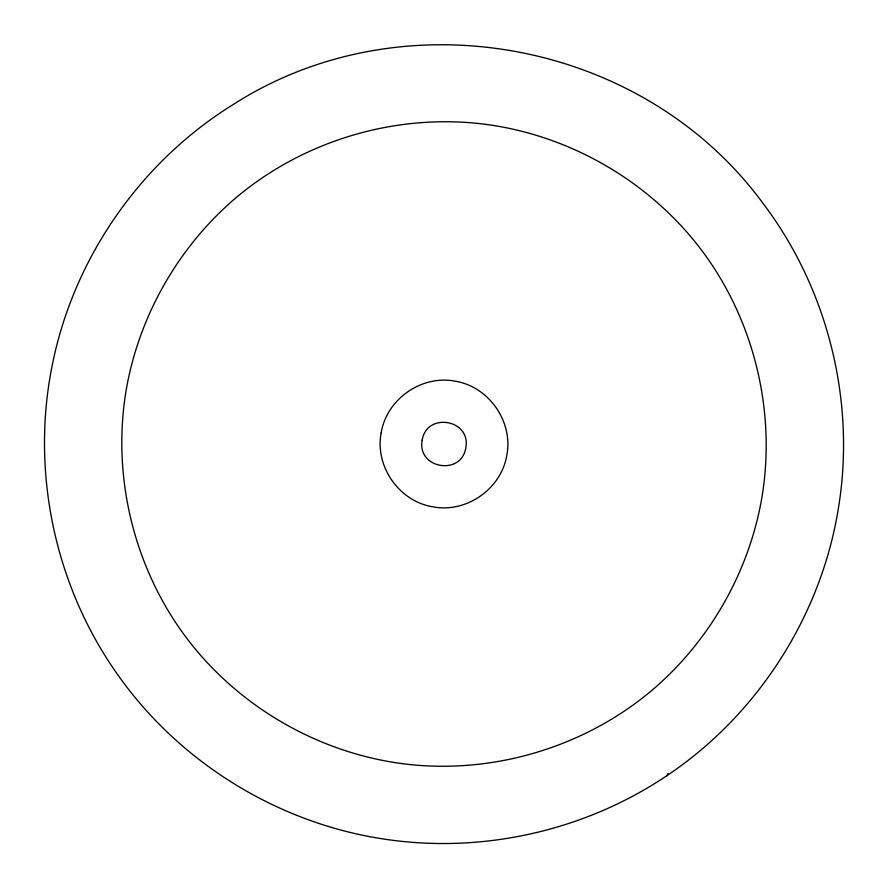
<?xml version="1.0" encoding="UTF-8"?>
<svg xmlns="http://www.w3.org/2000/svg" width="888" height="888" viewBox="0 0 888 888"><rect width="100%" height="100%" fill="white"/><g stroke="black" fill="none" stroke-linecap="round" stroke-linejoin="round"><path stroke-width="1.33" d="M666.777 775.746C756.987 715.439 820.346 617.204 838.083 510.156C856.276 403.174 828.46 289.643 762.892 203.186C643.434 40.326 403.785 -4.618 233.633 104.251C141.259 161.183 74.315 257.009 52.625 363.325C30.503 469.563 54.101 584.049 116.428 672.86C178.399 761.948 277.778 823.476 385.137 839.238C482.65 853.845 584.959 830.78 666.777 775.746L668.065 773.404M381.163 432.922C374.669 466.411 399.223 501.487 432.922 506.837C466.411 513.331 501.487 488.777 506.837 455.078C513.331 421.589 488.777 386.513 455.078 381.163C421.589 374.669 386.513 399.223 381.163 432.922M422.177 440.148C416.705 468.476 461.283 476.334 465.823 447.852C471.295 419.525 426.717 411.666 422.177 440.148M126.529 388.023C111.422 474.436 133.133 566.056 185.426 636.507C237.917 706.804 319.458 753.879 406.571 764.191C493.728 774.247 583.927 747.241 651.215 690.942C708.591 642.424 748.129 573.937 761.471 499.977C776.578 413.564 754.867 321.944 702.575 251.493C650.083 181.208 568.542 134.121 481.429 123.809C394.272 113.753 304.073 140.759 236.785 197.058C179.409 245.576 139.871 314.063 126.529 388.023"/></g></svg>
